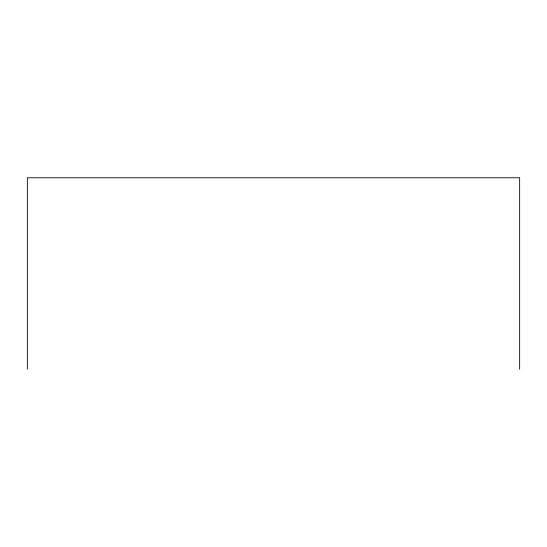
<?xml version="1.0" encoding="UTF-8"?>
<svg xmlns="http://www.w3.org/2000/svg" width="547" height="547" viewBox="0 0 547 547"><rect width="100%" height="100%" fill="white"/><g stroke="black" fill="none" stroke-linecap="round" stroke-linejoin="round"><path stroke-width="0.82" d="M519.65 369.225L519.65 177.775L27.35 177.775L27.35 369.225"/></g></svg>
